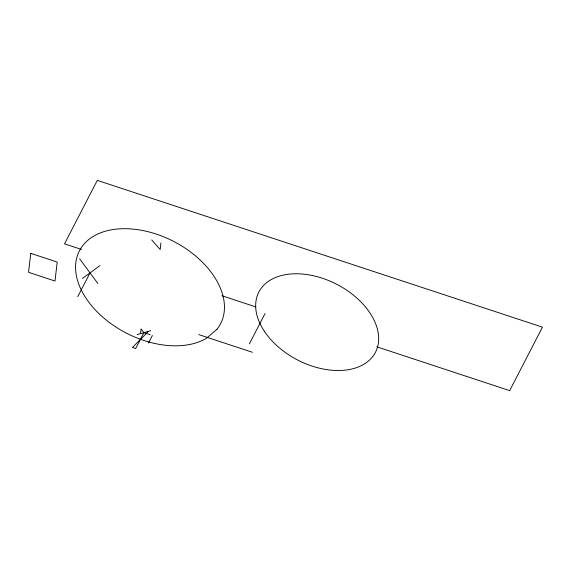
<?xml version="1.0" encoding="UTF-8"?>
<svg xmlns="http://www.w3.org/2000/svg" width="571" height="571" viewBox="0 0 571 571"><rect width="100%" height="100%" fill="white"/><g stroke="black" fill="none" stroke-linecap="round" stroke-linejoin="round"><path stroke-width="0.86" d="M140.502 333.635L141.051 328.896L143.856 332.665L150.309 334.792M160.929 243.01L160.18 249.513L151.743 239.984M77.735 296.692L90.025 272.888M143.856 332.665L135.662 348.531L132.436 347.468L148.439 331.337M148.539 342.95L152.393 335.477M249.384 343.878L265.051 313.543M82.474 278.448L99.975 265.565M137.14 334.613L150.787 330.652M81.446 249.42L64.516 243.838L97.298 180.372L542.45 327.162L509.675 390.628L376.803 346.818M221.933 295.749L255.787 306.913M198.787 334.606L252.382 352.278M79.662 258.87L97.898 283.537M30.748 253.346L28.55 272.31L55.002 281.039L57.193 262.068L30.748 253.346M216.98 329.274L206.288 338.403A79.44 51.59 27.3 0 1 82.053 291.517A79.44 51.59 27.3 0 1 151.158 232.525A79.44 51.59 27.3 0 1 216.98 329.274M264.366 331.287A65.622 42.618 27.3 0 0 370.872 358.724A65.622 42.618 27.3 0 0 316.277 276.435A65.622 42.618 27.3 0 0 264.366 331.287"/></g></svg>
